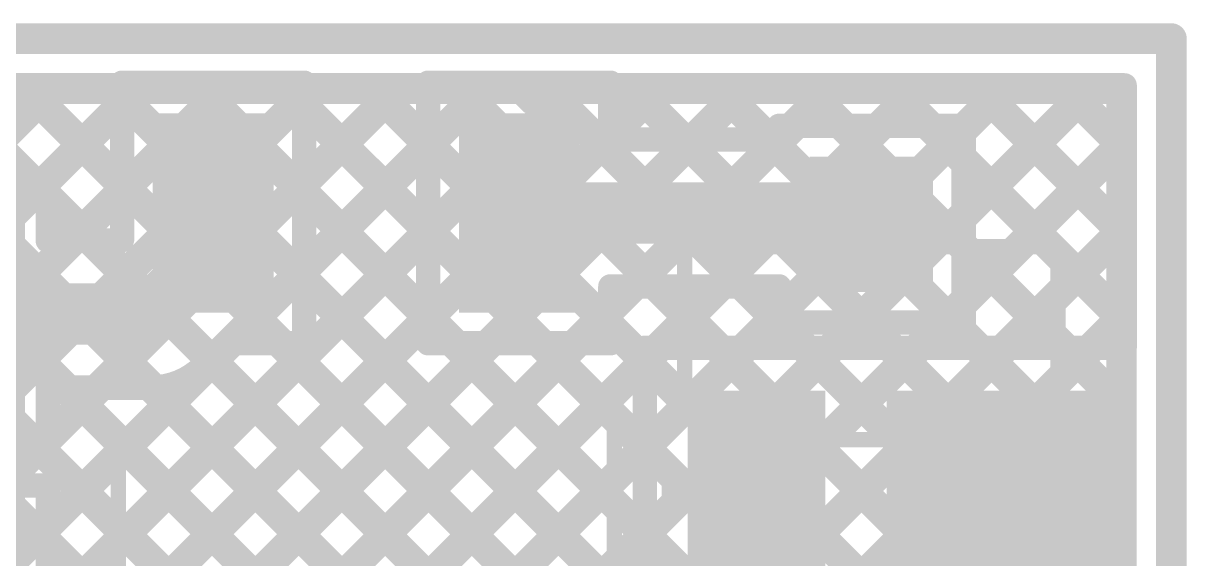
# Model space of a CAD drawing. Header units: inches. Extents: x -1.9 to 9.4, y 0 to 6.7.
# Drawn here: x 0.9163 to 1.2963, y 3.2159 to 3.3908 of the extents above; entities that cross this region are included whole.
import ezdxf

# ---------------------------------------------------------------- set-up
doc = ezdxf.new("R2010")
doc.units = ezdxf.units.IN
doc.header["$MEASUREMENT"] = 0
for name, color, linetype in [('Board Outline', 216, 'Continuous'), ('Bottom Layer', 5, 'Continuous'), ('Top Layer', 1, 'Continuous'), ('Top Overlay', 2, 'Continuous'), ('Top Paste', 8, 'Continuous'), ('Top Solder', 216, 'Continuous')]:
    doc.layers.add(name, color=color, linetype=linetype)

# ---------------------------------------------------------------- blocks, each defined once
blk = doc.blocks.new('SOP_4_2_54_11')
at = {"layer": 'Top Layer'}
for points in [[(-0.15157, 0.06575), (-0.09449, 0.06575), (-0.09449, 0.03425), (-0.15157, 0.03425)], [(0.09449, 0.06575), (0.15157, 0.06575), (0.15157, 0.03425), (0.09449, 0.03425)], [(-0.15157, -0.03425), (-0.09449, -0.03425), (-0.09449, -0.06575), (-0.15157, -0.06575)], [(0.09449, -0.03425), (0.15157, -0.03425), (0.15157, -0.06575), (0.09449, -0.06575)]]:
    blk.add_hatch(color=1, dxfattribs=at).paths.add_polyline_path(points)
at = {"layer": 'Top Paste'}
for points in [[(-0.15157, 0.06575), (-0.09449, 0.06575), (-0.09449, 0.03425), (-0.15157, 0.03425)], [(0.09449, 0.06575), (0.15157, 0.06575), (0.15157, 0.03425), (0.09449, 0.03425)], [(-0.15157, -0.03425), (-0.09449, -0.03425), (-0.09449, -0.06575), (-0.15157, -0.06575)], [(0.09449, -0.03425), (0.15157, -0.03425), (0.15157, -0.06575), (0.09449, -0.06575)]]:
    blk.add_hatch(color=8, dxfattribs=at).paths.add_polyline_path(points)
at = {"layer": 'Top Solder'}
for points in [[(-0.15557, 0.06975), (-0.09049, 0.06975), (-0.09049, 0.03025), (-0.15557, 0.03025)], [(0.09049, 0.06975), (0.15557, 0.06975), (0.15557, 0.03025), (0.09049, 0.03025)], [(-0.15557, -0.03025), (-0.09049, -0.03025), (-0.09049, -0.06975), (-0.15557, -0.06975)], [(0.09049, -0.03025), (0.15557, -0.03025), (0.15557, -0.06975), (0.09049, -0.06975)]]:
    blk.add_hatch(color=216, dxfattribs=at).paths.add_polyline_path(points)
at = {"layer": 'Top Overlay'}
for points in [[(0.066, 0.081, 0.005, 0.005, 0), (-0.052, 0.081, 0.005, 0.005, 0)], [(-0.158, 0.053, 0.005, 0.005, 0), (-0.163, 0.058, 0.005, 0.005, 0)], [(-0.163, 0.048, 0.005, 0.005, 0), (-0.163, 0.058, 0.005, 0.005, 0)], [(-0.163, 0.048, 0.005, 0.005, 0), (-0.158, 0.053, 0.005, 0.005, 0)], [(0.066, -0.081, 0.005, 0.005, 0), (-0.052, -0.081, 0.005, 0.005, 0)]]:
    blk.add_lwpolyline(points, format="xyseb", dxfattribs=at)
for points in [[(-0.05325, 0.081, 0.0025, 0.0025, 1), (-0.05075, 0.081, 0.0025, 0.0025, 1)], [(0.06475, 0.081, 0.0025, 0.0025, 1), (0.06725, 0.081, 0.0025, 0.0025, 1)], [(-0.16425, 0.058, 0.0025, 0.0025, 1), (-0.16175, 0.058, 0.0025, 0.0025, 1)], [(-0.16425, 0.058, 0.0025, 0.0025, 1), (-0.16175, 0.058, 0.0025, 0.0025, 1)], [(-0.15925, 0.053, 0.0025, 0.0025, 1), (-0.15675, 0.053, 0.0025, 0.0025, 1)], [(-0.15925, 0.053, 0.0025, 0.0025, 1), (-0.15675, 0.053, 0.0025, 0.0025, 1)], [(-0.16425, 0.048, 0.0025, 0.0025, 1), (-0.16175, 0.048, 0.0025, 0.0025, 1)], [(-0.16425, 0.048, 0.0025, 0.0025, 1), (-0.16175, 0.048, 0.0025, 0.0025, 1)], [(-0.05325, -0.081, 0.0025, 0.0025, 1), (-0.05075, -0.081, 0.0025, 0.0025, 1)], [(0.06475, -0.081, 0.0025, 0.0025, 1), (0.06725, -0.081, 0.0025, 0.0025, 1)]]:
    blk.add_lwpolyline(points, format="xyseb", close=True, dxfattribs=at)
blk = doc.blocks.new('R___1206_12')
at = {"layer": 'Top Layer'}
for points in [[(-0.08, 0.035), (-0.02, 0.035), (-0.02, -0.035), (-0.08, -0.035)], [(0.02, 0.035), (0.08, 0.035), (0.08, -0.035), (0.02, -0.035)]]:
    blk.add_hatch(color=1, dxfattribs=at).paths.add_polyline_path(points)
at = {"layer": 'Top Paste'}
for points in [[(-0.08, 0.035), (-0.02, 0.035), (-0.02, -0.035), (-0.08, -0.035)], [(0.02, 0.035), (0.08, 0.035), (0.08, -0.035), (0.02, -0.035)]]:
    blk.add_hatch(color=8, dxfattribs=at).paths.add_polyline_path(points)
at = {"layer": 'Top Solder'}
for points in [[(-0.084, 0.039), (-0.016, 0.039), (-0.016, -0.039), (-0.084, -0.039)], [(0.016, 0.039), (0.084, 0.039), (0.084, -0.039), (0.016, -0.039)]]:
    blk.add_hatch(color=216, dxfattribs=at).paths.add_polyline_path(points)
at = {"layer": 'Top Overlay'}
for points in [[(-0.084, 0.039, 0.005, 0.005, 0), (0.084, 0.039, 0.005, 0.005, 0)], [(-0.084, 0.039, 0.005, 0.005, 0), (-0.084, -0.039, 0.005, 0.005, 0)], [(0.084, 0.039, 0.005, 0.005, 0), (0.084, -0.039, 0.005, 0.005, 0)], [(-0.084, -0.039, 0.005, 0.005, 0), (0.084, -0.039, 0.005, 0.005, 0)]]:
    blk.add_lwpolyline(points, format="xyseb", dxfattribs=at)
for points in [[(-0.08525, 0.039, 0.0025, 0.0025, 1), (-0.08275, 0.039, 0.0025, 0.0025, 1)], [(-0.08525, 0.039, 0.0025, 0.0025, 1), (-0.08275, 0.039, 0.0025, 0.0025, 1)], [(0.08275, 0.039, 0.0025, 0.0025, 1), (0.08525, 0.039, 0.0025, 0.0025, 1)], [(0.08275, 0.039, 0.0025, 0.0025, 1), (0.08525, 0.039, 0.0025, 0.0025, 1)], [(-0.08525, -0.039, 0.0025, 0.0025, 1), (-0.08275, -0.039, 0.0025, 0.0025, 1)], [(-0.08525, -0.039, 0.0025, 0.0025, 1), (-0.08275, -0.039, 0.0025, 0.0025, 1)], [(0.08275, -0.039, 0.0025, 0.0025, 1), (0.08525, -0.039, 0.0025, 0.0025, 1)], [(0.08275, -0.039, 0.0025, 0.0025, 1), (0.08525, -0.039, 0.0025, 0.0025, 1)]]:
    blk.add_lwpolyline(points, format="xyseb", close=True, dxfattribs=at)
blk = doc.blocks.new('SOT_23_19')
at = {"layer": 'Top Layer'}
for points in [[(-0.01614, 0.05748), (0.01614, 0.05748), (0.01614, 0.02126), (-0.01614, 0.02126)], [(-0.05354, -0.02126), (-0.02126, -0.02126), (-0.02126, -0.05748), (-0.05354, -0.05748)], [(0.02126, -0.02126), (0.05354, -0.02126), (0.05354, -0.05748), (0.02126, -0.05748)]]:
    blk.add_hatch(color=1, dxfattribs=at).paths.add_polyline_path(points)
at = {"layer": 'Top Paste'}
for points in [[(-0.01614, 0.05748), (0.01614, 0.05748), (0.01614, 0.02126), (-0.01614, 0.02126)], [(-0.05354, -0.02126), (-0.02126, -0.02126), (-0.02126, -0.05748), (-0.05354, -0.05748)], [(0.02126, -0.02126), (0.05354, -0.02126), (0.05354, -0.05748), (0.02126, -0.05748)]]:
    blk.add_hatch(color=8, dxfattribs=at).paths.add_polyline_path(points)
at = {"layer": 'Top Solder'}
for points in [[(-0.02014, 0.06148), (0.02014, 0.06148), (0.02014, 0.01726), (-0.02014, 0.01726)], [(-0.05754, -0.01726), (-0.01726, -0.01726), (-0.01726, -0.06148), (-0.05754, -0.06148)], [(0.01726, -0.01726), (0.05754, -0.01726), (0.05754, -0.06148), (0.01726, -0.06148)]]:
    blk.add_hatch(color=216, dxfattribs=at).paths.add_polyline_path(points)
at = {"layer": 'Top Overlay'}
for points in [[(-0.061, 0.032, 0.005, 0.005, 0), (-0.022, 0.032, 0.005, 0.005, 0)], [(-0.061, -0.023, 0.005, 0.005, 0), (-0.061, 0.032, 0.005, 0.005, 0)], [(0.022, 0.032, 0.005, 0.005, 0), (0.061, 0.032, 0.005, 0.005, 0)], [(0.061, -0.023, 0.005, 0.005, 0), (0.061, 0.032, 0.005, 0.005, 0)], [(-0.013, -0.031, 0.005, 0.005, 0), (0.013, -0.031, 0.005, 0.005, 0)], [(-0.066, -0.051, 0.005, 0.005, 0), (-0.066, -0.041, 0.005, 0.005, 0)], [(-0.066, -0.041, 0.005, 0.005, 0), (-0.061, -0.046, 0.005, 0.005, 0)], [(-0.066, -0.051, 0.005, 0.005, 0), (-0.061, -0.046, 0.005, 0.005, 0)]]:
    blk.add_lwpolyline(points, format="xyseb", dxfattribs=at)
for points in [[(-0.06225, 0.032, 0.0025, 0.0025, 1), (-0.05975, 0.032, 0.0025, 0.0025, 1)], [(-0.06225, 0.032, 0.0025, 0.0025, 1), (-0.05975, 0.032, 0.0025, 0.0025, 1)], [(-0.02325, 0.032, 0.0025, 0.0025, 1), (-0.02075, 0.032, 0.0025, 0.0025, 1)], [(0.02075, 0.032, 0.0025, 0.0025, 1), (0.02325, 0.032, 0.0025, 0.0025, 1)], [(0.05975, 0.032, 0.0025, 0.0025, 1), (0.06225, 0.032, 0.0025, 0.0025, 1)], [(0.05975, 0.032, 0.0025, 0.0025, 1), (0.06225, 0.032, 0.0025, 0.0025, 1)], [(-0.06225, -0.023, 0.0025, 0.0025, 1), (-0.05975, -0.023, 0.0025, 0.0025, 1)], [(0.05975, -0.023, 0.0025, 0.0025, 1), (0.06225, -0.023, 0.0025, 0.0025, 1)], [(-0.01425, -0.031, 0.0025, 0.0025, 1), (-0.01175, -0.031, 0.0025, 0.0025, 1)], [(0.01175, -0.031, 0.0025, 0.0025, 1), (0.01425, -0.031, 0.0025, 0.0025, 1)], [(-0.06725, -0.041, 0.0025, 0.0025, 1), (-0.06475, -0.041, 0.0025, 0.0025, 1)], [(-0.06725, -0.041, 0.0025, 0.0025, 1), (-0.06475, -0.041, 0.0025, 0.0025, 1)], [(-0.06225, -0.046, 0.0025, 0.0025, 1), (-0.05975, -0.046, 0.0025, 0.0025, 1)], [(-0.06225, -0.046, 0.0025, 0.0025, 1), (-0.05975, -0.046, 0.0025, 0.0025, 1)], [(-0.06725, -0.051, 0.0025, 0.0025, 1), (-0.06475, -0.051, 0.0025, 0.0025, 1)], [(-0.06725, -0.051, 0.0025, 0.0025, 1), (-0.06475, -0.051, 0.0025, 0.0025, 1)]]:
    blk.add_lwpolyline(points, format="xyseb", close=True, dxfattribs=at)

msp = doc.modelspace()

# ---------------------------------------------------------------- hatches: boundary and pattern name
at = {"layer": 'Top Layer'}
for points in [[(1.13334, 3.09833), (1.17834, 3.09833), (1.17834, 3.27083), (1.13334, 3.27083)], [(1.19834, 3.15833), (1.27434, 3.15833), (1.27434, 3.27083), (1.19834, 3.27083)]]:
    msp.add_hatch(color=1, dxfattribs=at).paths.add_polyline_path(points)

# ---------------------------------------------------------------- linework, layer by layer
at = {"layer": 'Board Outline'}
for points in [[(0, 3.38583, 0.01, 0.01, 0), (1.29134, 3.38583, 0.01, 0.01, 0)], [(1.29134, 0, 0.01, 0.01, 0), (1.29134, 3.38583, 0.01, 0.01, 0)]]:
    msp.add_lwpolyline(points, format="xyseb", dxfattribs=at)
msp.add_lwpolyline([(1.28884, 3.38583, 0.005, 0.005, 1), (1.29384, 3.38583, 0.005, 0.005, 1)], format="xyseb", close=True, dxfattribs=at)
msp.add_lwpolyline([(1.28884, 3.38583, 0.005, 0.005, 1), (1.29384, 3.38583, 0.005, 0.005, 1)], format="xyseb", close=True, dxfattribs=at)
at = {"layer": 'Bottom Layer'}
for points in [[(0.01631, 3.36951, 0.01, 0.01, 0), (1.27503, 3.36951, 0.01, 0.01, 0)], [(0.1659, 2.49672, 0.01, 0.01, 0), (1.03869, 3.36951, 0.01, 0.01, 0)], [(0.1659, 2.52501, 0.01, 0.01, 0), (1.01041, 3.36951, 0.01, 0.01, 0)], [(0.1659, 2.55329, 0.01, 0.01, 0), (0.98212, 3.36951, 0.01, 0.01, 0)], [(0.1659, 2.58158, 0.01, 0.01, 0), (0.95384, 3.36951, 0.01, 0.01, 0)], [(0.16792, 2.47046, 0.01, 0.01, 0), (1.06697, 3.36951, 0.01, 0.01, 0)], [(0.18206, 2.45632, 0.01, 0.01, 0), (1.09526, 3.36951, 0.01, 0.01, 0)], [(0.1962, 2.44217, 0.01, 0.01, 0), (1.12354, 3.36951, 0.01, 0.01, 0)], [(0.22389, 2.44157, 0.01, 0.01, 0), (1.15183, 3.36951, 0.01, 0.01, 0)], [(0.25217, 2.44157, 0.01, 0.01, 0), (1.18011, 3.36951, 0.01, 0.01, 0)], [(0.27266, 2.71662, 0.01, 0.01, 0), (0.92555, 3.36951, 0.01, 0.01, 0)], [(0.77582, 3.36951, 0.01, 0.01, 0), (1.05334, 3.09199, 0.01, 0.01, 0)], [(0.8041, 3.36951, 0.01, 0.01, 0), (1.05153, 3.12209, 0.01, 0.01, 0)], [(0.83239, 3.36951, 0.01, 0.01, 0), (1.05917, 3.14273, 0.01, 0.01, 0)], [(0.86067, 3.36951, 0.01, 0.01, 0), (1.08169, 3.14849, 0.01, 0.01, 0)], [(0.88895, 3.36951, 0.01, 0.01, 0), (1.17583, 3.08264, 0.01, 0.01, 0)], [(0.91724, 3.36951, 0.01, 0.01, 0), (1.27503, 3.01173, 0.01, 0.01, 0)], [(0.94552, 3.36951, 0.01, 0.01, 0), (1.27503, 3.04001, 0.01, 0.01, 0)], [(0.97381, 3.36951, 0.01, 0.01, 0), (1.27503, 3.0683, 0.01, 0.01, 0)], [(0.98737, 3.14849, 0.01, 0.01, 0), (1.2084, 3.36951, 0.01, 0.01, 0)], [(1.00209, 3.36951, 0.01, 0.01, 0), (1.27503, 3.09658, 0.01, 0.01, 0)], [(1.00327, 3.1361, 0.01, 0.01, 0), (1.23668, 3.36951, 0.01, 0.01, 0)], [(1.00429, 3.10884, 0.01, 0.01, 0), (1.26496, 3.36951, 0.01, 0.01, 0)], [(1.00429, 3.10884, 0.01, 0.01, 0), (1.26496, 3.36951, 0.01, 0.01, 0)], [(1.03038, 3.36951, 0.01, 0.01, 0), (1.27503, 3.12486, 0.01, 0.01, 0)], [(1.05866, 3.36951, 0.01, 0.01, 0), (1.27503, 3.15315, 0.01, 0.01, 0)], [(1.08694, 3.36951, 0.01, 0.01, 0), (1.27503, 3.18143, 0.01, 0.01, 0)], [(1.11523, 3.36951, 0.01, 0.01, 0), (1.27503, 3.20972, 0.01, 0.01, 0)], [(1.14351, 3.36951, 0.01, 0.01, 0), (1.27503, 3.238, 0.01, 0.01, 0)], [(1.1718, 3.36951, 0.01, 0.01, 0), (1.27503, 3.26629, 0.01, 0.01, 0)], [(1.20008, 3.36951, 0.01, 0.01, 0), (1.27503, 3.29457, 0.01, 0.01, 0)], [(1.22837, 3.36951, 0.01, 0.01, 0), (1.27503, 3.32285, 0.01, 0.01, 0)], [(1.25665, 3.36951, 0.01, 0.01, 0), (1.27503, 3.35114, 0.01, 0.01, 0)], [(1.27503, 2.09083, 0.01, 0.01, 0), (1.27503, 3.36951, 0.01, 0.01, 0)], [(1.07222, 3.14849, 0.01, 0.01, 0), (1.27503, 3.35129, 0.01, 0.01, 0)], [(1.09613, 3.14411, 0.01, 0.01, 0), (1.27503, 3.32301, 0.01, 0.01, 0)], [(1.10515, 3.12485, 0.01, 0.01, 0), (1.27503, 3.29472, 0.01, 0.01, 0)], [(1.10334, 3.09475, 0.01, 0.01, 0), (1.27503, 3.26644, 0.01, 0.01, 0)], [(1.10334, 3.06647, 0.01, 0.01, 0), (1.27503, 3.23815, 0.01, 0.01, 0)]]:
    msp.add_lwpolyline(points, format="xyseb", dxfattribs=at)
for points in [[(0.91474, 3.36951, 0.005, 0.005, 1), (0.91974, 3.36951, 0.005, 0.005, 1)], [(0.92305, 3.36951, 0.005, 0.005, 1), (0.92805, 3.36951, 0.005, 0.005, 1)], [(0.94302, 3.36951, 0.005, 0.005, 1), (0.94802, 3.36951, 0.005, 0.005, 1)], [(0.95134, 3.36951, 0.005, 0.005, 1), (0.95634, 3.36951, 0.005, 0.005, 1)], [(0.97131, 3.36951, 0.005, 0.005, 1), (0.97631, 3.36951, 0.005, 0.005, 1)], [(0.97962, 3.36951, 0.005, 0.005, 1), (0.98462, 3.36951, 0.005, 0.005, 1)], [(0.99959, 3.36951, 0.005, 0.005, 1), (1.00459, 3.36951, 0.005, 0.005, 1)], [(1.00791, 3.36951, 0.005, 0.005, 1), (1.01291, 3.36951, 0.005, 0.005, 1)], [(1.02788, 3.36951, 0.005, 0.005, 1), (1.03288, 3.36951, 0.005, 0.005, 1)], [(1.03619, 3.36951, 0.005, 0.005, 1), (1.04119, 3.36951, 0.005, 0.005, 1)], [(1.05616, 3.36951, 0.005, 0.005, 1), (1.06116, 3.36951, 0.005, 0.005, 1)], [(1.06447, 3.36951, 0.005, 0.005, 1), (1.06947, 3.36951, 0.005, 0.005, 1)], [(1.08444, 3.36951, 0.005, 0.005, 1), (1.08944, 3.36951, 0.005, 0.005, 1)], [(1.09276, 3.36951, 0.005, 0.005, 1), (1.09776, 3.36951, 0.005, 0.005, 1)], [(1.11273, 3.36951, 0.005, 0.005, 1), (1.11773, 3.36951, 0.005, 0.005, 1)], [(1.12104, 3.36951, 0.005, 0.005, 1), (1.12604, 3.36951, 0.005, 0.005, 1)], [(1.14101, 3.36951, 0.005, 0.005, 1), (1.14601, 3.36951, 0.005, 0.005, 1)], [(1.14933, 3.36951, 0.005, 0.005, 1), (1.15433, 3.36951, 0.005, 0.005, 1)], [(1.1693, 3.36951, 0.005, 0.005, 1), (1.1743, 3.36951, 0.005, 0.005, 1)], [(1.17761, 3.36951, 0.005, 0.005, 1), (1.18261, 3.36951, 0.005, 0.005, 1)], [(1.19758, 3.36951, 0.005, 0.005, 1), (1.20258, 3.36951, 0.005, 0.005, 1)], [(1.2059, 3.36951, 0.005, 0.005, 1), (1.2109, 3.36951, 0.005, 0.005, 1)], [(1.22587, 3.36951, 0.005, 0.005, 1), (1.23087, 3.36951, 0.005, 0.005, 1)], [(1.23418, 3.36951, 0.005, 0.005, 1), (1.23918, 3.36951, 0.005, 0.005, 1)], [(1.25415, 3.36951, 0.005, 0.005, 1), (1.25915, 3.36951, 0.005, 0.005, 1)], [(1.26246, 3.36951, 0.005, 0.005, 1), (1.26747, 3.36951, 0.005, 0.005, 1)], [(1.26246, 3.36951, 0.005, 0.005, 1), (1.26747, 3.36951, 0.005, 0.005, 1)], [(1.27253, 3.36951, 0.005, 0.005, 1), (1.27753, 3.36951, 0.005, 0.005, 1)], [(1.27253, 3.36951, 0.005, 0.005, 1), (1.27753, 3.36951, 0.005, 0.005, 1)], [(1.27253, 3.35129, 0.005, 0.005, 1), (1.27753, 3.35129, 0.005, 0.005, 1)], [(1.27253, 3.35114, 0.005, 0.005, 1), (1.27753, 3.35114, 0.005, 0.005, 1)], [(1.27253, 3.32301, 0.005, 0.005, 1), (1.27753, 3.32301, 0.005, 0.005, 1)], [(1.27253, 3.32285, 0.005, 0.005, 1), (1.27753, 3.32285, 0.005, 0.005, 1)], [(1.27253, 3.29472, 0.005, 0.005, 1), (1.27753, 3.29472, 0.005, 0.005, 1)], [(1.27253, 3.29457, 0.005, 0.005, 1), (1.27753, 3.29457, 0.005, 0.005, 1)], [(1.27253, 3.26644, 0.005, 0.005, 1), (1.27753, 3.26644, 0.005, 0.005, 1)], [(1.27253, 3.26629, 0.005, 0.005, 1), (1.27753, 3.26629, 0.005, 0.005, 1)], [(1.27253, 3.23815, 0.005, 0.005, 1), (1.27753, 3.23815, 0.005, 0.005, 1)], [(1.27253, 3.238, 0.005, 0.005, 1), (1.27753, 3.238, 0.005, 0.005, 1)]]:
    msp.add_lwpolyline(points, format="xyseb", close=True, dxfattribs=at)
at = {"layer": 'Top Layer'}
for points in [[(0.94859, 3.3714, 0.008, 0.008, 0), (1.00809, 3.3714, 0.008, 0.008, 0)], [(0.94859, 3.36427, 0.008, 0.008, 0), (0.95573, 3.3714, 0.008, 0.008, 0)], [(1.0002, 3.3714, 0.008, 0.008, 0), (1.00809, 3.36352, 0.008, 0.008, 0)], [(1.04859, 3.3714, 0.008, 0.008, 0), (1.10809, 3.3714, 0.008, 0.008, 0)], [(0.01529, 3.37053, 0.008, 0.008, 0), (0.94859, 3.37053, 0.008, 0.008, 0)], [(0.88793, 3.37053, 0.008, 0.008, 0), (0.91864, 3.33983, 0.008, 0.008, 0)], [(0.89587, 3.33983, 0.008, 0.008, 0), (0.92657, 3.37053, 0.008, 0.008, 0)], [(0.91622, 3.37053, 0.008, 0.008, 0), (0.94859, 3.33816, 0.008, 0.008, 0)], [(0.9445, 3.37053, 0.008, 0.008, 0), (0.94859, 3.36645, 0.008, 0.008, 0)], [(0.94859, 3.32026, 0.008, 0.008, 0), (0.94859, 3.37053, 0.008, 0.008, 0)], [(1.00809, 3.37053, 0.008, 0.008, 0), (1.04859, 3.37053, 0.008, 0.008, 0)], [(1.00809, 3.33891, 0.008, 0.008, 0), (1.03971, 3.37053, 0.008, 0.008, 0)], [(1.00809, 3.36719, 0.008, 0.008, 0), (1.01143, 3.37053, 0.008, 0.008, 0)], [(1.00809, 3.28632, 0.008, 0.008, 0), (1.00809, 3.37053, 0.008, 0.008, 0)], [(1.02936, 3.37053, 0.008, 0.008, 0), (1.04859, 3.3513, 0.008, 0.008, 0)], [(1.04859, 3.28632, 0.008, 0.008, 0), (1.04859, 3.37053, 0.008, 0.008, 0)], [(1.10809, 3.37053, 0.008, 0.008, 0), (1.27605, 3.37053, 0.008, 0.008, 0)], [(1.10809, 3.35406, 0.008, 0.008, 0), (1.12456, 3.37053, 0.008, 0.008, 0)], [(1.10809, 3.35286, 0.008, 0.008, 0), (1.10809, 3.37053, 0.008, 0.008, 0)], [(1.11421, 3.37053, 0.008, 0.008, 0), (1.13188, 3.35286, 0.008, 0.008, 0)], [(1.13517, 3.35286, 0.008, 0.008, 0), (1.15285, 3.37053, 0.008, 0.008, 0)], [(1.14249, 3.37053, 0.008, 0.008, 0), (1.16017, 3.35286, 0.008, 0.008, 0)], [(1.16791, 3.35731, 0.008, 0.008, 0), (1.18113, 3.37053, 0.008, 0.008, 0)], [(1.17078, 3.37053, 0.008, 0.008, 0), (1.184, 3.35731, 0.008, 0.008, 0)], [(1.19619, 3.35731, 0.008, 0.008, 0), (1.20942, 3.37053, 0.008, 0.008, 0)], [(1.19906, 3.37053, 0.008, 0.008, 0), (1.21229, 3.35731, 0.008, 0.008, 0)], [(1.22348, 3.32803, 0.008, 0.008, 0), (1.26598, 3.37053, 0.008, 0.008, 0)], [(1.22348, 3.35631, 0.008, 0.008, 0), (1.2377, 3.37053, 0.008, 0.008, 0)], [(1.22348, 3.32803, 0.008, 0.008, 0), (1.26598, 3.37053, 0.008, 0.008, 0)], [(1.22735, 3.37053, 0.008, 0.008, 0), (1.27605, 3.32183, 0.008, 0.008, 0)], [(1.25563, 3.37053, 0.008, 0.008, 0), (1.27605, 3.35012, 0.008, 0.008, 0)], [(1.27605, 3.28483, 0.008, 0.008, 0), (1.27605, 3.37053, 0.008, 0.008, 0)], [(0.92415, 3.33983, 0.008, 0.008, 0), (0.94859, 3.36427, 0.008, 0.008, 0)], [(1.00809, 3.36352, 0.008, 0.008, 0), (1.04859, 3.32301, 0.008, 0.008, 0)], [(1.1632, 3.35731, 0.008, 0.008, 0), (1.22348, 3.35731, 0.008, 0.008, 0)], [(1.1632, 3.35286, 0.008, 0.008, 0), (1.1632, 3.35731, 0.008, 0.008, 0)], [(1.22348, 3.29309, 0.008, 0.008, 0), (1.22348, 3.35731, 0.008, 0.008, 0)], [(1.10809, 3.35286, 0.008, 0.008, 0), (1.1632, 3.35286, 0.008, 0.008, 0)], [(1.22348, 3.29974, 0.008, 0.008, 0), (1.27605, 3.35231, 0.008, 0.008, 0)], [(1.00809, 3.31063, 0.008, 0.008, 0), (1.04859, 3.35113, 0.008, 0.008, 0)], [(1.22348, 3.34611, 0.008, 0.008, 0), (1.27605, 3.29355, 0.008, 0.008, 0)], [(0.82634, 3.33983, 0.008, 0.008, 0), (0.92434, 3.33983, 0.008, 0.008, 0)], [(0.91864, 3.33983, 0.008, 0.008, 0), (0.92434, 3.33413, 0.008, 0.008, 0)], [(0.92434, 3.31983, 0.008, 0.008, 0), (0.92434, 3.33983, 0.008, 0.008, 0)], [(0.92434, 3.33413, 0.008, 0.008, 0), (0.93864, 3.31983, 0.008, 0.008, 0)], [(0.93244, 3.31983, 0.008, 0.008, 0), (0.94859, 3.33598, 0.008, 0.008, 0)], [(0.97834, 3.31606, 0.02, 0.02, 0), (0.97834, 3.32886, 0.02, 0.02, 0)], [(1.00809, 3.33523, 0.008, 0.008, 0), (1.04859, 3.29473, 0.008, 0.008, 0)], [(1.07834, 3.32886, 0.02, 0.02, 0), (1.18968, 3.32886, 0.02, 0.02, 0)], [(1.18968, 3.32886, 0.02, 0.02, 0), (1.19334, 3.3252, 0.02, 0.02, 0)], [(0.92434, 3.19859, 0.008, 0.008, 0), (1.04859, 3.32285, 0.008, 0.008, 0)], [(0.9581, 3.29583, 0.02, 0.02, 0), (0.97834, 3.31606, 0.02, 0.02, 0)], [(1.23685, 3.28483, 0.008, 0.008, 0), (1.27605, 3.32403, 0.008, 0.008, 0)], [(0.92434, 3.31983, 0.008, 0.008, 0), (0.94816, 3.31983, 0.008, 0.008, 0)], [(1.22348, 3.31783, 0.008, 0.008, 0), (1.25648, 3.28483, 0.008, 0.008, 0)], [(1.00809, 3.30695, 0.008, 0.008, 0), (1.11934, 3.1957, 0.008, 0.008, 0)], [(1.10809, 3.30486, 0.008, 0.008, 0), (1.1632, 3.30486, 0.008, 0.008, 0)], [(1.10809, 3.29749, 0.008, 0.008, 0), (1.11546, 3.30486, 0.008, 0.008, 0)], [(1.10809, 3.28632, 0.008, 0.008, 0), (1.10809, 3.30486, 0.008, 0.008, 0)], [(1.12332, 3.30486, 0.008, 0.008, 0), (1.14335, 3.28483, 0.008, 0.008, 0)], [(1.12371, 3.28483, 0.008, 0.008, 0), (1.14374, 3.30486, 0.008, 0.008, 0)], [(1.1516, 3.30486, 0.008, 0.008, 0), (1.1632, 3.29326, 0.008, 0.008, 0)], [(1.1632, 3.29309, 0.008, 0.008, 0), (1.1632, 3.30486, 0.008, 0.008, 0)], [(0.87534, 3.29583, 0.02, 0.02, 0), (0.9581, 3.29583, 0.02, 0.02, 0)], [(1.21682, 3.29309, 0.008, 0.008, 0), (1.22348, 3.29974, 0.008, 0.008, 0)], [(1.15199, 3.28483, 0.008, 0.008, 0), (1.1632, 3.29603, 0.008, 0.008, 0)], [(1.26513, 3.28483, 0.008, 0.008, 0), (1.27605, 3.29574, 0.008, 0.008, 0)], [(0.92434, 3.17031, 0.008, 0.008, 0), (1.04859, 3.29456, 0.008, 0.008, 0)], [(1.10809, 3.2918, 0.008, 0.008, 0), (1.11934, 3.28055, 0.008, 0.008, 0)], [(1.1632, 3.29309, 0.008, 0.008, 0), (1.22348, 3.29309, 0.008, 0.008, 0)], [(1.16337, 3.29309, 0.008, 0.008, 0), (1.17163, 3.28483, 0.008, 0.008, 0)], [(1.18028, 3.28483, 0.008, 0.008, 0), (1.18854, 3.29309, 0.008, 0.008, 0)], [(1.18028, 3.28483, 0.008, 0.008, 0), (1.18854, 3.29309, 0.008, 0.008, 0)], [(1.19166, 3.29309, 0.008, 0.008, 0), (1.19992, 3.28483, 0.008, 0.008, 0)], [(1.20856, 3.28483, 0.008, 0.008, 0), (1.21682, 3.29309, 0.008, 0.008, 0)], [(1.21994, 3.29309, 0.008, 0.008, 0), (1.2282, 3.28483, 0.008, 0.008, 0)], [(0.92434, 3.22688, 0.008, 0.008, 0), (0.98378, 3.28632, 0.008, 0.008, 0)], [(0.92844, 3.14613, 0.008, 0.008, 0), (1.06863, 3.28632, 0.008, 0.008, 0)], [(0.94446, 3.13386, 0.008, 0.008, 0), (1.09691, 3.28632, 0.008, 0.008, 0)], [(0.97507, 3.27886, 0.008, 0.008, 0), (0.98253, 3.28632, 0.008, 0.008, 0)], [(0.98253, 3.28632, 0.008, 0.008, 0), (1.00809, 3.28632, 0.008, 0.008, 0)], [(1.00044, 3.28632, 0.008, 0.008, 0), (1.11934, 3.16741, 0.008, 0.008, 0)], [(1.04859, 3.28632, 0.008, 0.008, 0), (1.10809, 3.28632, 0.008, 0.008, 0)], [(1.05701, 3.28632, 0.008, 0.008, 0), (1.11934, 3.22398, 0.008, 0.008, 0)], [(1.08529, 3.28632, 0.008, 0.008, 0), (1.11934, 3.25227, 0.008, 0.008, 0)], [(1.11934, 3.28483, 0.008, 0.008, 0), (1.18434, 3.28483, 0.008, 0.008, 0)], [(1.11934, 3.28046, 0.008, 0.008, 0), (1.12371, 3.28483, 0.008, 0.008, 0)], [(1.11934, 3.08433, 0.008, 0.008, 0), (1.11934, 3.28483, 0.008, 0.008, 0)], [(1.18434, 3.28483, 0.008, 0.008, 0), (1.19234, 3.28483, 0.008, 0.008, 0)], [(1.18434, 3.28483, 0.008, 0.008, 0), (1.19234, 3.28483, 0.008, 0.008, 0)], [(1.19234, 3.28483, 0.008, 0.008, 0), (1.27605, 3.28483, 0.008, 0.008, 0)], [(0.97734, 3.28113, 0.008, 0.008, 0), (1.11934, 3.13913, 0.008, 0.008, 0)], [(0.98519, 3.14631, 0.008, 0.008, 0), (1.11934, 3.28046, 0.008, 0.008, 0)], [(0.97507, 3.27886, 0.008, 0.008, -0.198912), (0.9581, 3.27183, 0.008, 0.008, 0)], [(0.97507, 3.27886, 0.008, 0.008, -0.198912), (0.9581, 3.27183, 0.008, 0.008, 0)], [(0.92434, 3.27183, 0.008, 0.008, 0), (0.9581, 3.27183, 0.008, 0.008, 0)], [(0.92434, 3.25516, 0.008, 0.008, 0), (0.941, 3.27183, 0.008, 0.008, 0)], [(0.92434, 3.25183, 0.008, 0.008, 0), (0.92434, 3.27183, 0.008, 0.008, 0)], [(0.93007, 3.27183, 0.008, 0.008, 0), (1.06105, 3.14085, 0.008, 0.008, 0)], [(0.95836, 3.27183, 0.008, 0.008, 0), (1.08315, 3.14704, 0.008, 0.008, 0)], [(0.921, 3.25183, 0.008, 0.008, 0), (0.92434, 3.25516, 0.008, 0.008, 0)], [(0.82634, 3.25183, 0.008, 0.008, 0), (0.92434, 3.25183, 0.008, 0.008, 0)], [(0.909, 3.23983, 0.008, 0.008, 0), (0.921, 3.25183, 0.008, 0.008, 0)], [(0.92179, 3.25183, 0.008, 0.008, 0), (1.04859, 3.12502, 0.008, 0.008, 0)], [(1.00051, 3.13334, 0.008, 0.008, 0), (1.11934, 3.25217, 0.008, 0.008, 0)], [(0.82634, 3.23983, 0.008, 0.008, 0), (0.92434, 3.23983, 0.008, 0.008, 0)], [(0.92434, 3.20983, 0.008, 0.008, 0), (0.92434, 3.23983, 0.008, 0.008, 0)], [(1.00809, 3.11264, 0.008, 0.008, 0), (1.11934, 3.22389, 0.008, 0.008, 0)], [(1.00809, 3.11264, 0.008, 0.008, 0), (1.11934, 3.22389, 0.008, 0.008, 0)], [(0.92434, 3.22099, 0.008, 0.008, 0), (1.04859, 3.09674, 0.008, 0.008, 0)]]:
    msp.add_lwpolyline(points, format="xyseb", dxfattribs=at)
for points in [[(0.94659, 3.3714, 0.004, 0.004, 1), (0.95059, 3.3714, 0.004, 0.004, 1)], [(0.95373, 3.3714, 0.004, 0.004, 1), (0.95773, 3.3714, 0.004, 0.004, 1)], [(0.9982, 3.3714, 0.004, 0.004, 1), (1.0022, 3.3714, 0.004, 0.004, 1)], [(1.00609, 3.3714, 0.004, 0.004, 1), (1.01009, 3.3714, 0.004, 0.004, 1)], [(1.04659, 3.3714, 0.004, 0.004, 1), (1.05059, 3.3714, 0.004, 0.004, 1)], [(1.10609, 3.3714, 0.004, 0.004, 1), (1.11009, 3.3714, 0.004, 0.004, 1)], [(0.91422, 3.37053, 0.004, 0.004, 1), (0.91822, 3.37053, 0.004, 0.004, 1)], [(0.92457, 3.37053, 0.004, 0.004, 1), (0.92857, 3.37053, 0.004, 0.004, 1)], [(0.9425, 3.37053, 0.004, 0.004, 1), (0.9465, 3.37053, 0.004, 0.004, 1)], [(0.94659, 3.37053, 0.004, 0.004, 1), (0.95059, 3.37053, 0.004, 0.004, 1)], [(0.94659, 3.37053, 0.004, 0.004, 1), (0.95059, 3.37053, 0.004, 0.004, 1)], [(1.00609, 3.37053, 0.004, 0.004, 1), (1.01009, 3.37053, 0.004, 0.004, 1)], [(1.00609, 3.37053, 0.004, 0.004, 1), (1.01009, 3.37053, 0.004, 0.004, 1)], [(1.00609, 3.36719, 0.004, 0.004, 1), (1.01009, 3.36719, 0.004, 0.004, 1)], [(1.00943, 3.37053, 0.004, 0.004, 1), (1.01343, 3.37053, 0.004, 0.004, 1)], [(1.02736, 3.37053, 0.004, 0.004, 1), (1.03136, 3.37053, 0.004, 0.004, 1)], [(1.03771, 3.37053, 0.004, 0.004, 1), (1.04171, 3.37053, 0.004, 0.004, 1)], [(1.04659, 3.37053, 0.004, 0.004, 1), (1.05059, 3.37053, 0.004, 0.004, 1)], [(1.04659, 3.37053, 0.004, 0.004, 1), (1.05059, 3.37053, 0.004, 0.004, 1)], [(1.10609, 3.37053, 0.004, 0.004, 1), (1.11009, 3.37053, 0.004, 0.004, 1)], [(1.10609, 3.37053, 0.004, 0.004, 1), (1.11009, 3.37053, 0.004, 0.004, 1)], [(1.11221, 3.37053, 0.004, 0.004, 1), (1.11621, 3.37053, 0.004, 0.004, 1)], [(1.12256, 3.37053, 0.004, 0.004, 1), (1.12656, 3.37053, 0.004, 0.004, 1)], [(1.14049, 3.37053, 0.004, 0.004, 1), (1.14449, 3.37053, 0.004, 0.004, 1)], [(1.15085, 3.37053, 0.004, 0.004, 1), (1.15485, 3.37053, 0.004, 0.004, 1)], [(1.16878, 3.37053, 0.004, 0.004, 1), (1.17278, 3.37053, 0.004, 0.004, 1)], [(1.17913, 3.37053, 0.004, 0.004, 1), (1.18313, 3.37053, 0.004, 0.004, 1)], [(1.19706, 3.37053, 0.004, 0.004, 1), (1.20106, 3.37053, 0.004, 0.004, 1)], [(1.20742, 3.37053, 0.004, 0.004, 1), (1.21142, 3.37053, 0.004, 0.004, 1)], [(1.22535, 3.37053, 0.004, 0.004, 1), (1.22935, 3.37053, 0.004, 0.004, 1)], [(1.2357, 3.37053, 0.004, 0.004, 1), (1.2397, 3.37053, 0.004, 0.004, 1)], [(1.25363, 3.37053, 0.004, 0.004, 1), (1.25763, 3.37053, 0.004, 0.004, 1)], [(1.26398, 3.37053, 0.004, 0.004, 1), (1.26798, 3.37053, 0.004, 0.004, 1)], [(1.26398, 3.37053, 0.004, 0.004, 1), (1.26798, 3.37053, 0.004, 0.004, 1)], [(1.27405, 3.37053, 0.004, 0.004, 1), (1.27805, 3.37053, 0.004, 0.004, 1)], [(1.27405, 3.37053, 0.004, 0.004, 1), (1.27805, 3.37053, 0.004, 0.004, 1)], [(0.94659, 3.36645, 0.004, 0.004, 1), (0.95059, 3.36645, 0.004, 0.004, 1)], [(0.94659, 3.36427, 0.004, 0.004, 1), (0.95059, 3.36427, 0.004, 0.004, 1)], [(0.94659, 3.36427, 0.004, 0.004, 1), (0.95059, 3.36427, 0.004, 0.004, 1)], [(1.00609, 3.36352, 0.004, 0.004, 1), (1.01009, 3.36352, 0.004, 0.004, 1)], [(1.00609, 3.36352, 0.004, 0.004, 1), (1.01009, 3.36352, 0.004, 0.004, 1)], [(1.1612, 3.35731, 0.004, 0.004, 1), (1.1652, 3.35731, 0.004, 0.004, 1)], [(1.1612, 3.35731, 0.004, 0.004, 1), (1.1652, 3.35731, 0.004, 0.004, 1)], [(1.16591, 3.35731, 0.004, 0.004, 1), (1.16991, 3.35731, 0.004, 0.004, 1)], [(1.182, 3.35731, 0.004, 0.004, 1), (1.186, 3.35731, 0.004, 0.004, 1)], [(1.19419, 3.35731, 0.004, 0.004, 1), (1.19819, 3.35731, 0.004, 0.004, 1)], [(1.21029, 3.35731, 0.004, 0.004, 1), (1.21429, 3.35731, 0.004, 0.004, 1)], [(1.22148, 3.35731, 0.004, 0.004, 1), (1.22548, 3.35731, 0.004, 0.004, 1)], [(1.22148, 3.35731, 0.004, 0.004, 1), (1.22548, 3.35731, 0.004, 0.004, 1)], [(1.22148, 3.35631, 0.004, 0.004, 1), (1.22548, 3.35631, 0.004, 0.004, 1)], [(1.10609, 3.35406, 0.004, 0.004, 1), (1.11009, 3.35406, 0.004, 0.004, 1)], [(1.10609, 3.35286, 0.004, 0.004, 1), (1.11009, 3.35286, 0.004, 0.004, 1)], [(1.10609, 3.35286, 0.004, 0.004, 1), (1.11009, 3.35286, 0.004, 0.004, 1)], [(1.12988, 3.35286, 0.004, 0.004, 1), (1.13388, 3.35286, 0.004, 0.004, 1)], [(1.13317, 3.35286, 0.004, 0.004, 1), (1.13717, 3.35286, 0.004, 0.004, 1)], [(1.15817, 3.35286, 0.004, 0.004, 1), (1.16217, 3.35286, 0.004, 0.004, 1)], [(1.1612, 3.35286, 0.004, 0.004, 1), (1.1652, 3.35286, 0.004, 0.004, 1)], [(1.1612, 3.35286, 0.004, 0.004, 1), (1.1652, 3.35286, 0.004, 0.004, 1)], [(1.27405, 3.35231, 0.004, 0.004, 1), (1.27805, 3.35231, 0.004, 0.004, 1)], [(1.04659, 3.3513, 0.004, 0.004, 1), (1.05059, 3.3513, 0.004, 0.004, 1)], [(1.04659, 3.35113, 0.004, 0.004, 1), (1.05059, 3.35113, 0.004, 0.004, 1)], [(1.27405, 3.35012, 0.004, 0.004, 1), (1.27805, 3.35012, 0.004, 0.004, 1)], [(1.22148, 3.34611, 0.004, 0.004, 1), (1.22548, 3.34611, 0.004, 0.004, 1)], [(0.91664, 3.33983, 0.004, 0.004, 1), (0.92064, 3.33983, 0.004, 0.004, 1)], [(0.91664, 3.33983, 0.004, 0.004, 1), (0.92064, 3.33983, 0.004, 0.004, 1)], [(0.92215, 3.33983, 0.004, 0.004, 1), (0.92615, 3.33983, 0.004, 0.004, 1)], [(0.92234, 3.33983, 0.004, 0.004, 1), (0.92634, 3.33983, 0.004, 0.004, 1)], [(0.92234, 3.33983, 0.004, 0.004, 1), (0.92634, 3.33983, 0.004, 0.004, 1)], [(0.94659, 3.33816, 0.004, 0.004, 1), (0.95059, 3.33816, 0.004, 0.004, 1)], [(1.00609, 3.33891, 0.004, 0.004, 1), (1.01009, 3.33891, 0.004, 0.004, 1)], [(0.92234, 3.33413, 0.004, 0.004, 1), (0.92634, 3.33413, 0.004, 0.004, 1)], [(0.92234, 3.33413, 0.004, 0.004, 1), (0.92634, 3.33413, 0.004, 0.004, 1)], [(0.94659, 3.33598, 0.004, 0.004, 1), (0.95059, 3.33598, 0.004, 0.004, 1)], [(0.97334, 3.32886, 0.01, 0.01, 1), (0.98334, 3.32886, 0.01, 0.01, 1)], [(1.00609, 3.33523, 0.004, 0.004, 1), (1.01009, 3.33523, 0.004, 0.004, 1)], [(1.07334, 3.32886, 0.01, 0.01, 1), (1.08334, 3.32886, 0.01, 0.01, 1)], [(1.18468, 3.32886, 0.01, 0.01, 1), (1.19468, 3.32886, 0.01, 0.01, 1)], [(1.18468, 3.32886, 0.01, 0.01, 1), (1.19468, 3.32886, 0.01, 0.01, 1)], [(1.18834, 3.3252, 0.01, 0.01, 1), (1.19834, 3.3252, 0.01, 0.01, 1)], [(1.22148, 3.32803, 0.004, 0.004, 1), (1.22548, 3.32803, 0.004, 0.004, 1)], [(1.22148, 3.32803, 0.004, 0.004, 1), (1.22548, 3.32803, 0.004, 0.004, 1)], [(0.97334, 3.31606, 0.01, 0.01, 1), (0.98334, 3.31606, 0.01, 0.01, 1)], [(0.97334, 3.31606, 0.01, 0.01, 1), (0.98334, 3.31606, 0.01, 0.01, 1)], [(1.04659, 3.32301, 0.004, 0.004, 1), (1.05059, 3.32301, 0.004, 0.004, 1)], [(1.04659, 3.32285, 0.004, 0.004, 1), (1.05059, 3.32285, 0.004, 0.004, 1)], [(1.27405, 3.32403, 0.004, 0.004, 1), (1.27805, 3.32403, 0.004, 0.004, 1)], [(1.27405, 3.32183, 0.004, 0.004, 1), (1.27805, 3.32183, 0.004, 0.004, 1)], [(0.92234, 3.31983, 0.004, 0.004, 1), (0.92634, 3.31983, 0.004, 0.004, 1)], [(0.92234, 3.31983, 0.004, 0.004, 1), (0.92634, 3.31983, 0.004, 0.004, 1)], [(0.93044, 3.31983, 0.004, 0.004, 1), (0.93444, 3.31983, 0.004, 0.004, 1)], [(0.93664, 3.31983, 0.004, 0.004, 1), (0.94064, 3.31983, 0.004, 0.004, 1)], [(0.94616, 3.31983, 0.004, 0.004, 1), (0.95016, 3.31983, 0.004, 0.004, 1)], [(0.94659, 3.32026, 0.004, 0.004, 1), (0.95059, 3.32026, 0.004, 0.004, 1)], [(1.22148, 3.31783, 0.004, 0.004, 1), (1.22548, 3.31783, 0.004, 0.004, 1)], [(1.00609, 3.31063, 0.004, 0.004, 1), (1.01009, 3.31063, 0.004, 0.004, 1)], [(1.00609, 3.30695, 0.004, 0.004, 1), (1.01009, 3.30695, 0.004, 0.004, 1)], [(1.10609, 3.30486, 0.004, 0.004, 1), (1.11009, 3.30486, 0.004, 0.004, 1)], [(1.10609, 3.30486, 0.004, 0.004, 1), (1.11009, 3.30486, 0.004, 0.004, 1)], [(1.11346, 3.30486, 0.004, 0.004, 1), (1.11746, 3.30486, 0.004, 0.004, 1)], [(1.12132, 3.30486, 0.004, 0.004, 1), (1.12532, 3.30486, 0.004, 0.004, 1)], [(1.14174, 3.30486, 0.004, 0.004, 1), (1.14574, 3.30486, 0.004, 0.004, 1)], [(1.1496, 3.30486, 0.004, 0.004, 1), (1.1536, 3.30486, 0.004, 0.004, 1)], [(1.1612, 3.30486, 0.004, 0.004, 1), (1.1652, 3.30486, 0.004, 0.004, 1)], [(1.1612, 3.30486, 0.004, 0.004, 1), (1.1652, 3.30486, 0.004, 0.004, 1)], [(0.9531, 3.29583, 0.01, 0.01, 1), (0.9631, 3.29583, 0.01, 0.01, 1)], [(0.9531, 3.29583, 0.01, 0.01, 1), (0.9631, 3.29583, 0.01, 0.01, 1)], [(1.22148, 3.29974, 0.004, 0.004, 1), (1.22548, 3.29974, 0.004, 0.004, 1)], [(1.22148, 3.29974, 0.004, 0.004, 1), (1.22548, 3.29974, 0.004, 0.004, 1)], [(1.04659, 3.29473, 0.004, 0.004, 1), (1.05059, 3.29473, 0.004, 0.004, 1)], [(1.10609, 3.29749, 0.004, 0.004, 1), (1.11009, 3.29749, 0.004, 0.004, 1)], [(1.1612, 3.29603, 0.004, 0.004, 1), (1.1652, 3.29603, 0.004, 0.004, 1)], [(1.27405, 3.29574, 0.004, 0.004, 1), (1.27805, 3.29574, 0.004, 0.004, 1)], [(1.04659, 3.29456, 0.004, 0.004, 1), (1.05059, 3.29456, 0.004, 0.004, 1)], [(1.10609, 3.2918, 0.004, 0.004, 1), (1.11009, 3.2918, 0.004, 0.004, 1)], [(1.1612, 3.29326, 0.004, 0.004, 1), (1.1652, 3.29326, 0.004, 0.004, 1)], [(1.1612, 3.29309, 0.004, 0.004, 1), (1.1652, 3.29309, 0.004, 0.004, 1)], [(1.1612, 3.29309, 0.004, 0.004, 1), (1.1652, 3.29309, 0.004, 0.004, 1)], [(1.16137, 3.29309, 0.004, 0.004, 1), (1.16537, 3.29309, 0.004, 0.004, 1)], [(1.18654, 3.29309, 0.004, 0.004, 1), (1.19054, 3.29309, 0.004, 0.004, 1)], [(1.18654, 3.29309, 0.004, 0.004, 1), (1.19054, 3.29309, 0.004, 0.004, 1)], [(1.18966, 3.29309, 0.004, 0.004, 1), (1.19366, 3.29309, 0.004, 0.004, 1)], [(1.21482, 3.29309, 0.004, 0.004, 1), (1.21882, 3.29309, 0.004, 0.004, 1)], [(1.21482, 3.29309, 0.004, 0.004, 1), (1.21882, 3.29309, 0.004, 0.004, 1)], [(1.21794, 3.29309, 0.004, 0.004, 1), (1.22194, 3.29309, 0.004, 0.004, 1)], [(1.22148, 3.29309, 0.004, 0.004, 1), (1.22548, 3.29309, 0.004, 0.004, 1)], [(1.22148, 3.29309, 0.004, 0.004, 1), (1.22548, 3.29309, 0.004, 0.004, 1)], [(1.27405, 3.29355, 0.004, 0.004, 1), (1.27805, 3.29355, 0.004, 0.004, 1)], [(0.98053, 3.28632, 0.004, 0.004, 1), (0.98453, 3.28632, 0.004, 0.004, 1)], [(0.98053, 3.28632, 0.004, 0.004, 1), (0.98453, 3.28632, 0.004, 0.004, 1)], [(0.98178, 3.28632, 0.004, 0.004, 1), (0.98578, 3.28632, 0.004, 0.004, 1)], [(0.99844, 3.28632, 0.004, 0.004, 1), (1.00244, 3.28632, 0.004, 0.004, 1)], [(1.00609, 3.28632, 0.004, 0.004, 1), (1.01009, 3.28632, 0.004, 0.004, 1)], [(1.00609, 3.28632, 0.004, 0.004, 1), (1.01009, 3.28632, 0.004, 0.004, 1)], [(1.04659, 3.28632, 0.004, 0.004, 1), (1.05059, 3.28632, 0.004, 0.004, 1)], [(1.04659, 3.28632, 0.004, 0.004, 1), (1.05059, 3.28632, 0.004, 0.004, 1)], [(1.05501, 3.28632, 0.004, 0.004, 1), (1.05901, 3.28632, 0.004, 0.004, 1)], [(1.06663, 3.28632, 0.004, 0.004, 1), (1.07063, 3.28632, 0.004, 0.004, 1)], [(1.08329, 3.28632, 0.004, 0.004, 1), (1.08729, 3.28632, 0.004, 0.004, 1)], [(1.09491, 3.28632, 0.004, 0.004, 1), (1.09891, 3.28632, 0.004, 0.004, 1)], [(1.10609, 3.28632, 0.004, 0.004, 1), (1.11009, 3.28632, 0.004, 0.004, 1)], [(1.10609, 3.28632, 0.004, 0.004, 1), (1.11009, 3.28632, 0.004, 0.004, 1)], [(1.11734, 3.28483, 0.004, 0.004, 1), (1.12134, 3.28483, 0.004, 0.004, 1)], [(1.11734, 3.28483, 0.004, 0.004, 1), (1.12134, 3.28483, 0.004, 0.004, 1)], [(1.12171, 3.28483, 0.004, 0.004, 1), (1.12571, 3.28483, 0.004, 0.004, 1)], [(1.12171, 3.28483, 0.004, 0.004, 1), (1.12571, 3.28483, 0.004, 0.004, 1)], [(1.14135, 3.28483, 0.004, 0.004, 1), (1.14535, 3.28483, 0.004, 0.004, 1)], [(1.14999, 3.28483, 0.004, 0.004, 1), (1.15399, 3.28483, 0.004, 0.004, 1)], [(1.16963, 3.28483, 0.004, 0.004, 1), (1.17363, 3.28483, 0.004, 0.004, 1)], [(1.17828, 3.28483, 0.004, 0.004, 1), (1.18228, 3.28483, 0.004, 0.004, 1)], [(1.17828, 3.28483, 0.004, 0.004, 1), (1.18228, 3.28483, 0.004, 0.004, 1)], [(1.18234, 3.28483, 0.004, 0.004, 1), (1.18634, 3.28483, 0.004, 0.004, 1)], [(1.18234, 3.28483, 0.004, 0.004, 1), (1.18634, 3.28483, 0.004, 0.004, 1)], [(1.18234, 3.28483, 0.004, 0.004, 1), (1.18634, 3.28483, 0.004, 0.004, 1)], [(1.19034, 3.28483, 0.004, 0.004, 1), (1.19434, 3.28483, 0.004, 0.004, 1)], [(1.19034, 3.28483, 0.004, 0.004, 1), (1.19434, 3.28483, 0.004, 0.004, 1)], [(1.19034, 3.28483, 0.004, 0.004, 1), (1.19434, 3.28483, 0.004, 0.004, 1)], [(1.19792, 3.28483, 0.004, 0.004, 1), (1.20192, 3.28483, 0.004, 0.004, 1)], [(1.20656, 3.28483, 0.004, 0.004, 1), (1.21056, 3.28483, 0.004, 0.004, 1)], [(1.2262, 3.28483, 0.004, 0.004, 1), (1.2302, 3.28483, 0.004, 0.004, 1)], [(1.23485, 3.28483, 0.004, 0.004, 1), (1.23885, 3.28483, 0.004, 0.004, 1)], [(1.25448, 3.28483, 0.004, 0.004, 1), (1.25848, 3.28483, 0.004, 0.004, 1)], [(1.26313, 3.28483, 0.004, 0.004, 1), (1.26713, 3.28483, 0.004, 0.004, 1)], [(1.27405, 3.28483, 0.004, 0.004, 1), (1.27805, 3.28483, 0.004, 0.004, 1)], [(1.27405, 3.28483, 0.004, 0.004, 1), (1.27805, 3.28483, 0.004, 0.004, 1)], [(0.97534, 3.28113, 0.004, 0.004, 1), (0.97934, 3.28113, 0.004, 0.004, 1)], [(1.11734, 3.28055, 0.004, 0.004, 1), (1.12134, 3.28055, 0.004, 0.004, 1)], [(1.11734, 3.28046, 0.004, 0.004, 1), (1.12134, 3.28046, 0.004, 0.004, 1)], [(1.11734, 3.28046, 0.004, 0.004, 1), (1.12134, 3.28046, 0.004, 0.004, 1)], [(0.97307, 3.27886, 0.004, 0.004, 1), (0.97707, 3.27886, 0.004, 0.004, 1)], [(0.97307, 3.27886, 0.004, 0.004, 1), (0.97707, 3.27886, 0.004, 0.004, 1)], [(0.97307, 3.27886, 0.004, 0.004, 1), (0.97707, 3.27886, 0.004, 0.004, 1)], [(0.92234, 3.27183, 0.004, 0.004, 1), (0.92634, 3.27183, 0.004, 0.004, 1)], [(0.92234, 3.27183, 0.004, 0.004, 1), (0.92634, 3.27183, 0.004, 0.004, 1)], [(0.92807, 3.27183, 0.004, 0.004, 1), (0.93207, 3.27183, 0.004, 0.004, 1)], [(0.939, 3.27183, 0.004, 0.004, 1), (0.943, 3.27183, 0.004, 0.004, 1)], [(0.9561, 3.27183, 0.004, 0.004, 1), (0.9601, 3.27183, 0.004, 0.004, 1)], [(0.9561, 3.27183, 0.004, 0.004, 1), (0.9601, 3.27183, 0.004, 0.004, 1)], [(0.9561, 3.27183, 0.004, 0.004, 1), (0.9601, 3.27183, 0.004, 0.004, 1)], [(0.95636, 3.27183, 0.004, 0.004, 1), (0.96036, 3.27183, 0.004, 0.004, 1)], [(0.92234, 3.25516, 0.004, 0.004, 1), (0.92634, 3.25516, 0.004, 0.004, 1)], [(0.92234, 3.25516, 0.004, 0.004, 1), (0.92634, 3.25516, 0.004, 0.004, 1)], [(0.919, 3.25183, 0.004, 0.004, 1), (0.923, 3.25183, 0.004, 0.004, 1)], [(0.919, 3.25183, 0.004, 0.004, 1), (0.923, 3.25183, 0.004, 0.004, 1)], [(0.91979, 3.25183, 0.004, 0.004, 1), (0.92379, 3.25183, 0.004, 0.004, 1)], [(0.92234, 3.25183, 0.004, 0.004, 1), (0.92634, 3.25183, 0.004, 0.004, 1)], [(0.92234, 3.25183, 0.004, 0.004, 1), (0.92634, 3.25183, 0.004, 0.004, 1)], [(1.11734, 3.25227, 0.004, 0.004, 1), (1.12134, 3.25227, 0.004, 0.004, 1)], [(1.11734, 3.25217, 0.004, 0.004, 1), (1.12134, 3.25217, 0.004, 0.004, 1)], [(0.92234, 3.23983, 0.004, 0.004, 1), (0.92634, 3.23983, 0.004, 0.004, 1)], [(0.92234, 3.23983, 0.004, 0.004, 1), (0.92634, 3.23983, 0.004, 0.004, 1)], [(0.92234, 3.22688, 0.004, 0.004, 1), (0.92634, 3.22688, 0.004, 0.004, 1)], [(1.11734, 3.22398, 0.004, 0.004, 1), (1.12134, 3.22398, 0.004, 0.004, 1)], [(1.11734, 3.22389, 0.004, 0.004, 1), (1.12134, 3.22389, 0.004, 0.004, 1)], [(1.11734, 3.22389, 0.004, 0.004, 1), (1.12134, 3.22389, 0.004, 0.004, 1)], [(0.92234, 3.22099, 0.004, 0.004, 1), (0.92634, 3.22099, 0.004, 0.004, 1)]]:
    msp.add_lwpolyline(points, format="xyseb", close=True, dxfattribs=at)

# ---------------------------------------------------------------- block references
for name, p, rotation in [('SOP_4_2_54_11', (1.02834, 3.20583), 270), ('R___1206_12', (0.87534, 3.24583), 90)]:
    msp.add_blockref(name, p, dxfattribs=dict(rotation=rotation))
msp.add_blockref('SOT_23_19', (1.19334, 3.28583))

doc.saveas('drawing.dxf')
